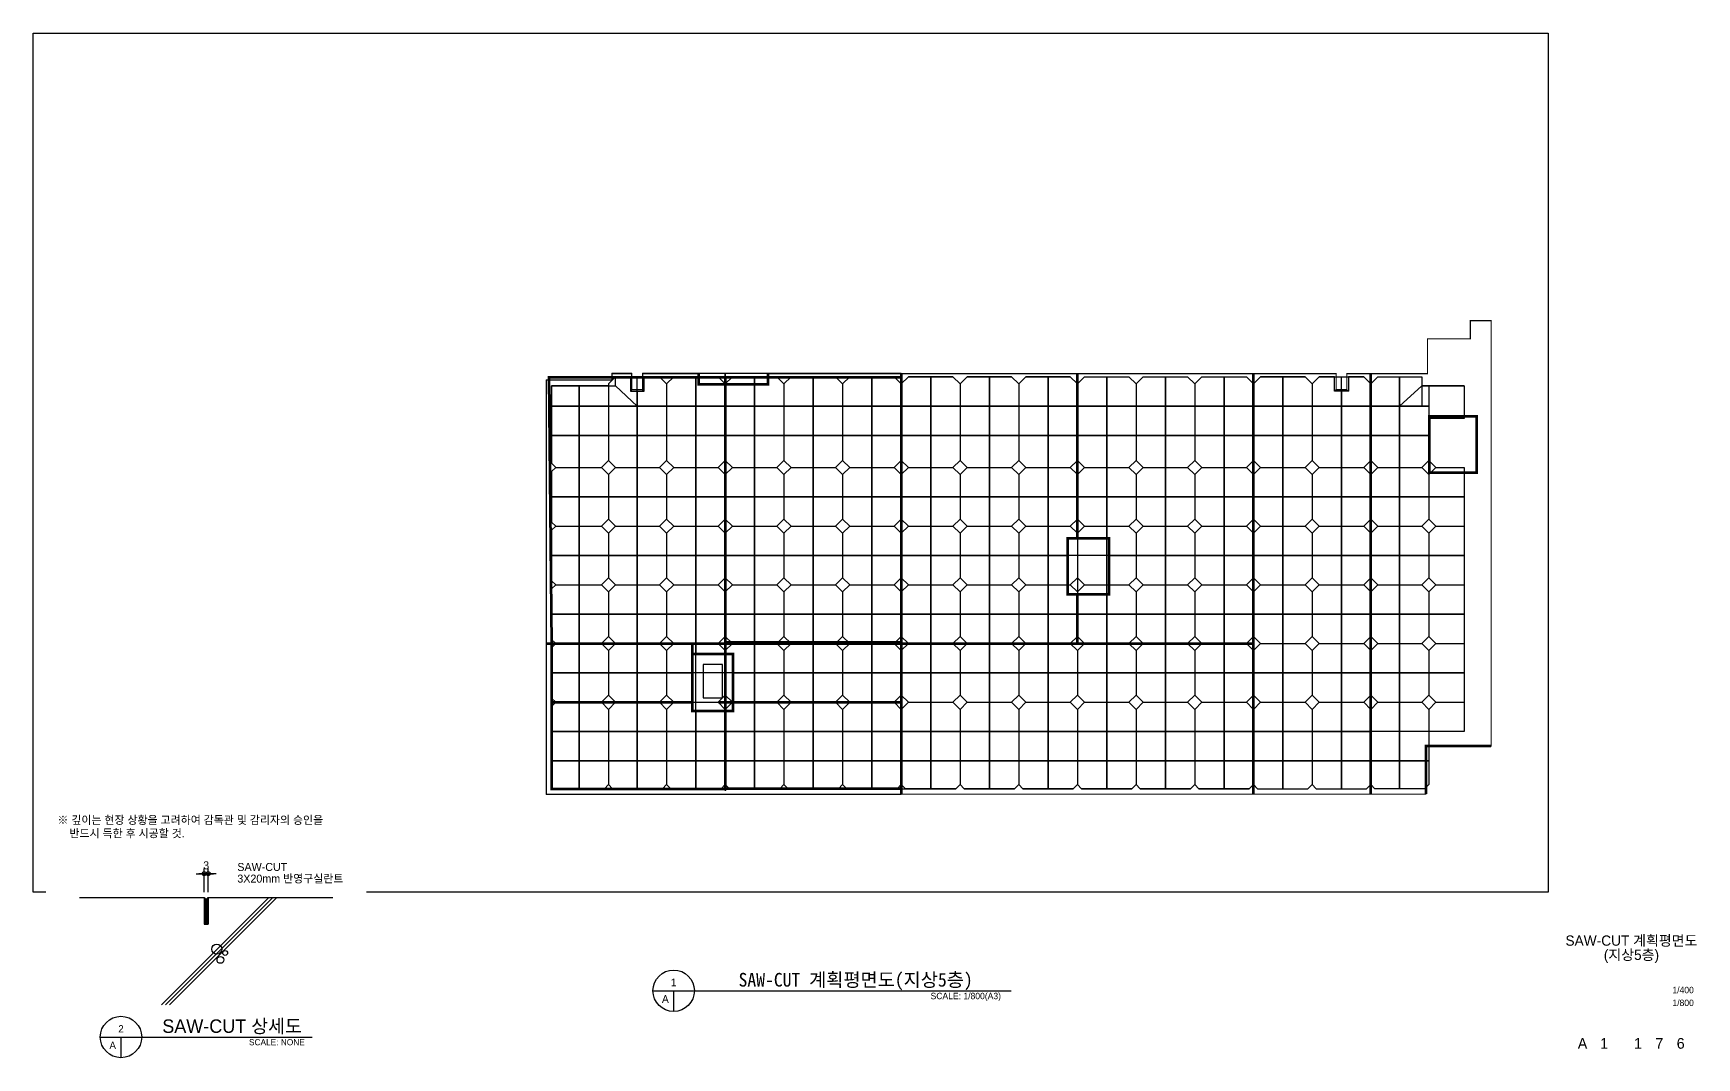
# Model space of a CAD drawing. Header units: millimetres. Extents: x -552870 to 1405794, y -1345622 to 197746.
# Drawn here: x 8000 to 319839, y -1146213 to -954254 of the extents above; entities that cross this region are included whole.
import ezdxf
from ezdxf.enums import TextEntityAlignment as Align

# ---------------------------------------------------------------- set-up
doc = ezdxf.new("R2010")
doc.units = ezdxf.units.MM
doc.header["$LTSCALE"] = 1000
doc.header["$MEASUREMENT"] = 0
doc.header["$PDSIZE"] = -10
doc.layers.get('0').update_dxf_attribs({"linetype": 'CONTINUOUS'})
doc.layers.get('Defpoints').update_dxf_attribs({"color": 171, "linetype": 'CONTINUOUS'})
for name, color, linetype in [('CON', 2, 'CONTINUOUS'), ('DIM', 7, 'CONTINUOUS'), ('E3', 8, 'CONTINUOUS'), ('FIN', 5, 'CONTINUOUS'), ('I_area', 30, 'CONTINUOUS'), ('LED', 7, 'CONTINUOUS'), ('SAW-CUT', 6, 'CONTINUOUS'), ('SYM', 7, 'CONTINUOUS'), ('TEXT', 3, 'CONTINUOUS'), ('TEXT-TITLE', 6, 'CONTINUOUS'), ('TEXT-기입', 6, 'CONTINUOUS'), ('WIPEOUT', 6, 'CONTINUOUS')]:
    doc.layers.add(name, color=color, linetype=linetype)
doc.layers.add('검수선', color=80, linetype='CONTINUOUS', lineweight=40)
doc.styles.add('CGS', font='cgse', dxfattribs={"bigfont": 'cgs'})
doc.styles.add('궁서체', font='GungsuhChe.ttf')
doc.styles.add('나눔바른고딕', font='')
doc.styles.get('나눔바른고딕').set_extended_font_data('나눔바른고딕')
doc.dimstyles.new('400 NDIM', dxfattribs={"dimscale": 400, "dimtxt": 3, "dimasz": 1, "dimexe": 2, "dimexo": 2, "dimgap": 1.5, "dimtad": 1, "dimdec": 0, "dimrnd": 0.25, "dimdsep": 46, "dimtxsty": '나눔바른고딕', "dimblk": 'DOT0', "dimcen": 1, "dimdle": 8, "dimclrd": 7, "dimclre": 7, "dimclrt": 7, "dimadec": 0, "dimazin": 0, "dimtfac": 1, "dimtdec": 0, "dimtix": 1, "dimtmove": 2, "dimatfit": 3, "dimldrblk": 'DOT0', "dimfxl": 1, "dimtolj": 1, "dimtzin": 0, "dimlwd": -1, "dimlwe": -1, "dimarcsym": 0})

# ---------------------------------------------------------------- blocks, each defined once
blk = doc.blocks.new('DOT0')
blk.add_line((-3, 0), (3, 0))
at = {"color": 6}
blk.add_circle((0, 0), 0.75, dxfattribs=at)
blk = doc.blocks.new('*D419')
at = {"layer": 'Defpoints', "color": 0, "transparency": 16777216}
for p in [(24300, -10316), (23700, -13905), (24300, -13905)]:
    blk.add_point(p, dxfattribs=at)
at = {"layer": 'DIM', "color": 7, "transparency": 16777216}
for p, q in [((23700, -13105), (23700, -9516)), ((24300, -13105), (24300, -9516)), ((23300, -10316), (22900, -10316)), ((23700, -10316), (24300, -10316)), ((24700, -10316), (25100, -10316))]:
    blk.add_line(p, q, dxfattribs=at)
at = {"layer": 'DIM', "color": 7, "transparency": 16777216, "xscale": 400, "yscale": 400, "zscale": 400}
blk.add_blockref('DOT0', (23700, -10316), dxfattribs=at)
at = {"layer": 'DIM', "color": 7, "transparency": 16777216, "xscale": 400, "yscale": 400, "zscale": 400, "rotation": 180}
blk.add_blockref('DOT0', (24300, -10316), dxfattribs=at)
at = {"layer": 'DIM', "color": 7, "transparency": 16777216, "insert": (24000, -9066), "char_height": 1200, "attachment_point": 5, "style": '나눔바른고딕'}
blk.add_mtext('\\A1;3', dxfattribs=at)
blk = doc.blocks.new('A$C4CB6089A')
at = {"layer": 'SYM'}
for p, q in [((8119.8, -34800), (39880.2, -34800)), ((11222.8, -34800), (11222.8, -37903))]:
    blk.add_line(p, q, dxfattribs=at)
blk.add_circle((11222.8, -34800), 3103, dxfattribs=at)
at = {"layer": 'TEXT', "style": '나눔바른고딕'}
blk.add_text('SAW-CUT 상세도', height=2016.97, dxfattribs=at).set_placement((17422.4, -33170.9), align=Align.MIDDLE_LEFT)
for s, p in [('2', (11222.8, -33558.8)), ('A', (9981.6, -36041.2))]:
    blk.add_text(s, height=1086.1, dxfattribs=at).set_placement(p, align=Align.MIDDLE)
blk.add_text('SCALE: NONE', height=930.909, dxfattribs=at).set_placement((38794.6, -35110.3), align=Align.TOP_RIGHT)
blk.add_wipeout([(0, 0), (0, -30000), (48000, -30000), (48000, 0)]).dxf.layer = 'WIPEOUT'
at = {"layer": 'FIN', "ltscale": 1000}
h = blk.add_hatch(dxfattribs=at)
h.set_pattern_fill('ANSI37', color=256, scale=50)
h.set_pattern_definition([(45, (-2497979.52, -916950.34), (-112.2532015, 112.2532015), []), (135, (-2497979.52, -916950.34), (-112.2532015, -112.2532015), [])])
edge = h.paths.add_edge_path()
edge.add_line((23700, -17905.3), (24300, -17905.3))
edge.add_line((24300, -17905.3), (24300, -13905.3))
edge.add_arc((24000, -13780.3), 325, 202.619865, 337.380135, ccw=False)
edge.add_line((23700, -13905.3), (23700, -17905.3))
at = {"layer": 'CON'}
for p, q in [((5000, -13905.3), (23700, -13905.3)), ((23700, -13905.3), (23700, -17905.3)), ((24300, -13905.3), (43000, -13905.3)), ((24300, -13905.3), (24300, -17905.3)), ((23700, -17905.3), (24300, -17905.3))]:
    blk.add_line(p, q, dxfattribs=at)
at = {"layer": 'E3'}
for p, q in [((33417.8, -13905.3, -605856.8), (17323.1, -30000, -605856.8)), ((34017.8, -13905.3, -605856.8), (17923.1, -30000, -605856.8)), ((34617.8, -13905.3, -605856.8), (18523.1, -30000, -605856.8))]:
    blk.add_line(p, q, dxfattribs=at)
for centre, radius in [((25594, -21625.3), 740.8), ((26850.1, -22198), 363.1), ((26127.9, -23250.3), 502.9)]:
    blk.add_circle(centre, radius, dxfattribs=at)
at = {"layer": 'FIN', "ltscale": 1000}
blk.add_arc((24000, -13780.3), 325, 202.619865, 337.380135, dxfattribs=at)
at = {"layer": 'LED', "ltscale": 0.5}
blk.add_lwpolyline([(24000, -14005.3, 0, 400, 0), (24600, -12966, 0, 0, 0), (26712.7, -9306.7, 0, 0, 0), (28468.6, -9306.7, 0, 0, 0)], format="xyseb", dxfattribs=at)
at = {"layer": 'TEXT', "style": '나눔바른고딕'}
for s, p in [('※ 깊이는 현장 상황을 고려하여 감독관 및 감리자의 승인을', (1699.5, -2270)), ('반드시 득한 후 시공할 것.', (3499.5, -4270)), ('SAW-CUT', (28673.1, -9306.7)), ('3X20mm 반영구실란트', (28673.1, -11053))]:
    blk.add_text(s, height=1200, dxfattribs=at).set_placement(p, align=Align.MIDDLE_LEFT)
at = {"layer": 'DIM'}
dim = blk.add_linear_dim(base=(24300, -10315.8), p1=(23700, -13905.3), p2=(24300, -13905.3), text='3', dimstyle='400 NDIM', dxfattribs=at)
dim.commit()
dim.dimension.update_dxf_attribs({"geometry": '*D419', "text_midpoint": (24000, -9065.8)})

msp = doc.modelspace()

# ---------------------------------------------------------------- linework, layer by layer
at = {"color": 6, "ltscale": 10000}
msp.add_line((268306, -1018609), (268306, -1024109), dxfattribs=at)
at = {"color": 2, "ltscale": 10000, "const_width": 200}
for points in [[(281280, -1087807), (281280, -1008109), (277395, -1008109), (277395, -1011524), (269355, -1011524), (269355, -1018034), (258730, -1018034), (258730, -1096809), (269080, -1096809), (269080, -1087809), (281280, -1087807)], [(132730, -1018034), (122230, -1018034), (122230, -1021034), (120230, -1021034), (120230, -1018034), (116480, -1018034), (116480, -1019259), (104180, -1019259), (104180, -1068609), (137730, -1068609), (137730, -1020034), (132730, -1020034), (132730, -1018034)], [(145730, -1018034), (145730, -1020034), (137730, -1020034), (137730, -1068609), (170730, -1068609), (170730, -1018034), (145730, -1018034)], [(203730, -1018034), (203730, -1048909), (201930, -1048909), (201930, -1059409), (203730, -1059409), (203730, -1068609), (170730, -1068609), (170730, -1018034), (203730, -1018034)], [(236730, -1057609), (236730, -1018034), (203730, -1018034), (203730, -1048909), (209680, -1048909), (209680, -1059409), (203730, -1059409), (203730, -1068609), (236730, -1068609), (236730, -1057609)], [(236730, -1018034), (252230, -1018034), (252230, -1021034), (254230, -1021034), (254230, -1018034), (258730, -1018034), (258730, -1096809), (236730, -1096809), (236730, -1018034)], [(269730, -1026009), (269730, -1036609), (278580, -1036609), (278580, -1026009), (269730, -1026009)], [(104180, -1068609), (104180, -1096809), (170730, -1096809), (170730, -1068609), (104180, -1068609)], [(170730, -1068609), (170730, -1096809), (236730, -1096809), (236730, -1068609), (170730, -1068609)], [(131580, -1070559), (139180, -1070559), (139180, -1081259), (131580, -1081259), (131580, -1070559)]]:
    msp.add_lwpolyline(points, dxfattribs=at)
at = {"color": 3, "ltscale": 10000}
for points in [[(137730, -1068609), (137730, -1057609), (137730, -1018034), (122230, -1018034), (122230, -1021034), (120230, -1021034), (120230, -1018034), (116480, -1018034), (116480, -1019259), (104180, -1019259), (104180, -1068609), (137730, -1068609)], [(137730, -1018034), (137730, -1068609), (170730, -1068609), (170730, -1018034), (137730, -1018034)], [(170730, -1018034), (203730, -1018034), (203730, -1068609), (170730, -1068609), (170730, -1018034)], [(104180, -1068609), (104180, -1096809), (170730, -1096809), (170730, -1068609), (104180, -1068609)]]:
    msp.add_lwpolyline(points, dxfattribs=at)
at = {"color": 114, "ltscale": 10000, "true_color": 0x139b48}
for points in [[(105954, -1068609), (105180, -1067835), (105180, -1058384), (105954, -1057609), (105180, -1056835), (105180, -1047384), (105954, -1046609), (105180, -1045835), (105180, -1036384), (105954, -1035609), (105180, -1034835), (105180, -1020309), (117154, -1020309), (117154, -1018609), (119929, -1018609), (119929, -1021334), (122529, -1021334), (122529, -1018609), (125406, -1018609), (126730, -1019934), (128054, -1018609), (136406, -1018609), (137730, -1019934), (137730, -1034285), (136406, -1035609), (137730, -1036934), (137730, -1045285), (136406, -1046609), (137730, -1047934), (137730, -1056285), (136406, -1057609), (137730, -1058934), (137730, -1067285), (136406, -1068609)], [(132230, -1018609), (132230, -1068609)], [(137730, -1019934), (139054, -1018609), (147406, -1018609), (148730, -1019934), (150054, -1018609), (158406, -1018609), (159730, -1019934), (161054, -1018609), (169406, -1018609), (170730, -1019934)], [(143230, -1018609), (143230, -1068609)], [(154230, -1018609), (154230, -1068609)], [(165230, -1018609), (165230, -1068609)], [(203730, -1019934), (202406, -1018609), (194054, -1018609), (192730, -1019934), (191406, -1018609), (183054, -1018609), (181730, -1019934), (180406, -1018609), (172054, -1018609), (170730, -1019934), (170730, -1034285), (172054, -1035609), (170730, -1036934), (170730, -1045285), (172054, -1046609), (170730, -1047934), (170730, -1056285), (172054, -1057609), (170730, -1058934), (170730, -1067285), (172054, -1068609)], [(176230, -1018609), (176230, -1068609)], [(187230, -1018609), (187230, -1068609)], [(198230, -1018609), (198230, -1068609)], [(203730, -1048909), (203730, -1047934), (205054, -1046609), (203730, -1045285), (203730, -1036934), (205054, -1035609), (203730, -1034285), (203730, -1019934), (205054, -1018609), (213406, -1018609), (214730, -1019934), (216054, -1018609), (224406, -1018609), (225730, -1019934), (227054, -1018609), (235406, -1018609), (236730, -1019934)], [(209230, -1018609), (209230, -1048909)], [(220230, -1018609), (220230, -1068609)], [(231230, -1018609), (231230, -1068609)], [(258730, -1019934), (257406, -1018609), (254530, -1018609), (254530, -1021334), (251930, -1021334), (251930, -1018609), (249054, -1018609), (247730, -1019934), (246406, -1018609), (238054, -1018609), (236730, -1019934), (236730, -1034285), (238054, -1035609), (236730, -1036934), (236730, -1045285), (238054, -1046609), (236730, -1047934), (236730, -1056285), (238054, -1057609), (236730, -1058934), (236730, -1067285), (238054, -1068609), (236730, -1069934), (236730, -1078285), (238054, -1079609), (236730, -1080934), (236730, -1095035), (237504, -1095809), (246956, -1095809), (247730, -1095035), (248504, -1095809), (257956, -1095809), (258730, -1095035)], [(242230, -1018609), (242230, -1095809)], [(264130, -1018609), (264130, -1057609), (264130, -1095809)], [(110330, -1020309), (110330, -1068609)], [(115830, -1020309), (115830, -1034285)], [(117154, -1020309), (121230, -1024109)], [(120230, -1021034), (119929, -1021334)], [(121230, -1021334), (121230, -1068609)], [(122230, -1021034), (122529, -1021334)], [(126730, -1019934), (126730, -1034285)], [(148730, -1019934), (148730, -1034285)], [(159730, -1019934), (159730, -1034285)], [(181730, -1019934), (181730, -1034285)], [(192730, -1019934), (192730, -1034285)], [(214730, -1019934), (214730, -1034285)], [(225730, -1019934), (225730, -1034285)], [(247730, -1019934), (247730, -1034285)], [(252230, -1021034), (251930, -1021334)], [(253230, -1021334), (253230, -1095809)], [(254230, -1021034), (254530, -1021334)], [(268306, -1020309), (264130, -1024109)], [(269630, -1020309), (269630, -1026459)], [(105180, -1024109), (137730, -1024109)], [(137730, -1024109), (170730, -1024109)], [(170730, -1024109), (203730, -1024109)], [(203730, -1024109), (236730, -1024109)], [(236730, -1024109), (258730, -1024109)], [(258730, -1024109), (269630, -1024109)], [(105180, -1029609), (137730, -1029609)], [(137730, -1029609), (170730, -1029609)], [(170730, -1029609), (203730, -1029609)], [(203730, -1029609), (236730, -1029609)], [(236730, -1029609), (258730, -1029609)], [(258730, -1029609), (269630, -1029609)], [(115830, -1034285), (114506, -1035609), (115830, -1036934), (117154, -1035609), (115830, -1034285)], [(126730, -1034285), (125406, -1035609), (126730, -1036934), (128054, -1035609), (126730, -1034285)], [(137730, -1034285), (139054, -1035609), (137730, -1036934)], [(148730, -1034285), (147406, -1035609), (148730, -1036934), (150054, -1035609), (148730, -1034285)], [(159730, -1034285), (158406, -1035609), (159730, -1036934), (161054, -1035609), (159730, -1034285)], [(170730, -1034285), (169406, -1035609), (170730, -1036934)], [(181730, -1034285), (180406, -1035609), (181730, -1036934), (183054, -1035609), (181730, -1034285)], [(192730, -1034285), (191406, -1035609), (192730, -1036934), (194054, -1035609), (192730, -1034285)], [(203730, -1034285), (202406, -1035609), (203730, -1036934)], [(214730, -1034285), (213406, -1035609), (214730, -1036934), (216054, -1035609), (214730, -1034285)], [(225730, -1034285), (224406, -1035609), (225730, -1036934), (227054, -1035609), (225730, -1034285)], [(236730, -1034285), (235406, -1035609), (236730, -1036934)], [(247730, -1034285), (246406, -1035609), (247730, -1036934), (249054, -1035609), (247730, -1034285)], [(258730, -1034285), (257406, -1035609), (258730, -1036934)], [(269630, -1034285), (268306, -1035609), (269630, -1036934), (270954, -1035609)], [(105954, -1035609), (114506, -1035609)], [(115830, -1036934), (115830, -1045285)], [(117154, -1035609), (125406, -1035609)], [(126730, -1036934), (126730, -1045285)], [(128054, -1035609), (136406, -1035609)], [(139054, -1035609), (147406, -1035609)], [(148730, -1036934), (148730, -1045285)], [(150054, -1035609), (158406, -1035609)], [(159730, -1036934), (159730, -1045285)], [(161054, -1035609), (169406, -1035609)], [(172054, -1035609), (180406, -1035609)], [(181730, -1036934), (181730, -1045285)], [(183054, -1035609), (191406, -1035609)], [(192730, -1036934), (192730, -1045285)], [(194054, -1035609), (202406, -1035609)], [(205054, -1035609), (213406, -1035609)], [(214730, -1036934), (214730, -1045285)], [(216054, -1035609), (224406, -1035609)], [(225730, -1036934), (225730, -1045285)], [(227054, -1035609), (235406, -1035609)], [(238054, -1035609), (246406, -1035609)], [(247730, -1036934), (247730, -1045285)], [(249054, -1035609), (257406, -1035609)], [(260054, -1035609), (268306, -1035609)], [(269630, -1036934), (269630, -1045285)], [(105180, -1041109), (137730, -1041109)], [(137730, -1041109), (170730, -1041109)], [(170730, -1041109), (203730, -1041109)], [(203730, -1041109), (236730, -1041109)], [(236730, -1041109), (258730, -1041109)], [(258730, -1041109), (276255, -1041109)], [(105954, -1046609), (114506, -1046609)], [(115830, -1045285), (114506, -1046609), (115830, -1047934), (117154, -1046609), (115830, -1045285)], [(117154, -1046609), (125406, -1046609)], [(126730, -1045285), (125406, -1046609), (126730, -1047934), (128054, -1046609), (126730, -1045285)], [(128054, -1046609), (136406, -1046609)], [(137730, -1045285), (139054, -1046609), (137730, -1047934)], [(139054, -1046609), (147406, -1046609)], [(148730, -1045285), (147406, -1046609), (148730, -1047934), (150054, -1046609), (148730, -1045285)], [(150054, -1046609), (158406, -1046609)], [(159730, -1045285), (158406, -1046609), (159730, -1047934), (161054, -1046609), (159730, -1045285)], [(161054, -1046609), (169406, -1046609)], [(170730, -1045285), (169406, -1046609), (170730, -1047934)], [(172054, -1046609), (180406, -1046609)], [(181730, -1045285), (180406, -1046609), (181730, -1047934), (183054, -1046609), (181730, -1045285)], [(183054, -1046609), (191406, -1046609)], [(192730, -1045285), (191406, -1046609), (192730, -1047934), (194054, -1046609), (192730, -1045285)], [(194054, -1046609), (202406, -1046609)], [(203730, -1045285), (202406, -1046609), (203730, -1047934)], [(205054, -1046609), (213406, -1046609)], [(214730, -1045285), (213406, -1046609), (214730, -1047934), (216054, -1046609), (214730, -1045285)], [(216054, -1046609), (224406, -1046609)], [(225730, -1045285), (224406, -1046609), (225730, -1047934), (227054, -1046609), (225730, -1045285)], [(227054, -1046609), (235406, -1046609)], [(236730, -1045285), (235406, -1046609), (236730, -1047934)], [(238054, -1046609), (246406, -1046609)], [(247730, -1045285), (246406, -1046609), (247730, -1047934), (249054, -1046609), (247730, -1045285)], [(249054, -1046609), (257406, -1046609)], [(258730, -1045285), (257406, -1046609), (258730, -1047934)], [(260054, -1046609), (268306, -1046609)], [(269630, -1045285), (268306, -1046609), (269630, -1047934), (270954, -1046609), (269630, -1045285)], [(270954, -1046609), (276255, -1046609)], [(115830, -1047934), (115830, -1056285)], [(126730, -1047934), (126730, -1056285)], [(148730, -1047934), (148730, -1056285)], [(159730, -1047934), (159730, -1056285)], [(181730, -1047934), (181730, -1056285)], [(192730, -1047934), (192730, -1056285)], [(214730, -1047934), (214730, -1056285)], [(225730, -1047934), (225730, -1056285)], [(247730, -1047934), (247730, -1056285)], [(269630, -1047934), (269630, -1056285)], [(105180, -1052109), (137730, -1052109)], [(137730, -1052109), (170730, -1052109)], [(170730, -1052109), (201930, -1052109)], [(209680, -1052109), (236730, -1052109)], [(236730, -1052109), (258730, -1052109)], [(258730, -1052109), (276255, -1052109)], [(115830, -1056285), (114506, -1057609), (115830, -1058934), (117154, -1057609), (115830, -1056285)], [(126730, -1056285), (125406, -1057609), (126730, -1058934), (128054, -1057609), (126730, -1056285)], [(137730, -1056285), (139054, -1057609), (137730, -1058934)], [(148730, -1056285), (147406, -1057609), (148730, -1058934), (150054, -1057609), (148730, -1056285)], [(159730, -1056285), (158406, -1057609), (159730, -1058934), (161054, -1057609), (159730, -1056285)], [(170730, -1056285), (169406, -1057609), (170730, -1058934)], [(181730, -1056285), (180406, -1057609), (181730, -1058934), (183054, -1057609), (181730, -1056285)], [(192730, -1056285), (191406, -1057609), (192730, -1058934), (194054, -1057609), (192730, -1056285)], [(214730, -1056285), (213406, -1057609), (214730, -1058934), (216054, -1057609), (214730, -1056285)], [(225730, -1056285), (224406, -1057609), (225730, -1058934), (227054, -1057609), (225730, -1056285)], [(236730, -1056285), (235406, -1057609), (236730, -1058934)], [(247730, -1056285), (246406, -1057609), (247730, -1058934), (249054, -1057609), (247730, -1056285)], [(258730, -1056285), (257406, -1057609), (258730, -1058934)], [(269630, -1056285), (268306, -1057609), (269630, -1058934), (270954, -1057609), (269630, -1056285)], [(105954, -1057609), (114506, -1057609)], [(115830, -1058934), (115830, -1067285)], [(117154, -1057609), (125406, -1057609)], [(126730, -1058934), (126730, -1067285)], [(128054, -1057609), (136406, -1057609)], [(139054, -1057609), (147406, -1057609)], [(148730, -1058934), (148730, -1067285)], [(150054, -1057609), (158406, -1057609)], [(159730, -1058934), (159730, -1067285)], [(161054, -1057609), (169406, -1057609)], [(172054, -1057609), (180406, -1057609)], [(181730, -1058934), (181730, -1067285)], [(183054, -1057609), (191406, -1057609)], [(192730, -1058934), (192730, -1067285)], [(194054, -1057609), (201930, -1057609)], [(236730, -1067285), (235406, -1068609), (227054, -1068609), (225730, -1067285), (224406, -1068609), (216054, -1068609), (214730, -1067285), (213406, -1068609), (205054, -1068609), (203730, -1067285), (203730, -1059409)], [(209230, -1059409), (209230, -1068609)], [(209680, -1057609), (213406, -1057609)], [(214730, -1058934), (214730, -1067285)], [(216054, -1057609), (224406, -1057609)], [(225730, -1058934), (225730, -1067285)], [(227054, -1057609), (235406, -1057609)], [(238054, -1057609), (246406, -1057609)], [(247730, -1058934), (247730, -1067285)], [(249054, -1057609), (257406, -1057609)], [(260054, -1057609), (268206, -1057609)], [(269630, -1058934), (269630, -1067285)], [(270954, -1057609), (276255, -1057609)], [(105180, -1063109), (137730, -1063109)], [(137730, -1063109), (170730, -1063109)], [(170730, -1063109), (203730, -1063109)], [(203730, -1063109), (236730, -1063109)], [(236730, -1063109), (258730, -1063109)], [(258730, -1063109), (276255, -1063109)], [(170730, -1095035), (169956, -1095809), (160504, -1095809), (159730, -1095035), (158956, -1095809), (149504, -1095809), (148730, -1095035), (147956, -1095809), (138504, -1095809), (137730, -1095035), (136956, -1095809), (127504, -1095809), (126730, -1095035), (125956, -1095809), (116604, -1095809), (115830, -1095035), (115056, -1095809), (105180, -1095809), (105180, -1080384), (105954, -1079609), (105180, -1078835), (105180, -1069384), (105954, -1068609), (114506, -1068609), (115830, -1069934)], [(110330, -1068609), (110330, -1095809)], [(114506, -1068609), (115830, -1067285), (117154, -1068609)], [(115830, -1069934), (117153, -1068611), (125406, -1068609), (126730, -1069934), (128054, -1068609), (136406, -1068609), (137730, -1069934), (139054, -1068609), (147406, -1068609), (148730, -1069934), (150054, -1068609), (158406, -1068609), (159730, -1069934), (161054, -1068609), (169406, -1068609), (170730, -1069934)], [(121230, -1068609), (121230, -1095809)], [(125406, -1068609), (126730, -1067285), (128054, -1068609)], [(132230, -1068609), (132230, -1070559)], [(137730, -1067285), (139054, -1068609)], [(143230, -1068609), (143230, -1095809)], [(147406, -1068609), (148730, -1067285), (150054, -1068609)], [(154230, -1068609), (154230, -1095809)], [(158406, -1068609), (159730, -1067285), (161054, -1068609)], [(165230, -1068609), (165230, -1095809)], [(170730, -1067285), (169406, -1068609)], [(236730, -1095035), (235956, -1095809), (226504, -1095809), (225730, -1095035), (224956, -1095809), (215504, -1095809), (214730, -1095035), (213956, -1095809), (204504, -1095809), (203730, -1095035), (202956, -1095809), (193504, -1095809), (192730, -1095035), (191956, -1095809), (182504, -1095809), (181730, -1095035), (180956, -1095809), (171504, -1095809), (170730, -1095035), (170730, -1080934), (172054, -1079609), (170730, -1078285), (170730, -1069934), (172054, -1068609), (180406, -1068609), (181730, -1069934), (183054, -1068609), (191406, -1068609), (192730, -1069934), (194054, -1068609), (202406, -1068609), (203730, -1069934), (205054, -1068609)], [(176230, -1068609), (176230, -1095809)], [(180406, -1068609), (181730, -1067285), (183054, -1068609)], [(187230, -1068609), (187230, -1095809)], [(191406, -1068609), (192730, -1067285), (194054, -1068609)], [(198230, -1068609), (198230, -1095809)], [(203730, -1067285), (202406, -1068609)], [(209230, -1068609), (209230, -1095809)], [(216054, -1068609), (214730, -1069934), (213406, -1068609)], [(220230, -1068609), (220230, -1095809)], [(227054, -1068609), (225730, -1069934), (224406, -1068609)], [(231230, -1068609), (231230, -1095809)], [(236730, -1069934), (235406, -1068609)], [(238054, -1068609), (246406, -1068609)], [(247730, -1067285), (246406, -1068609), (247730, -1069934), (249054, -1068609), (247730, -1067285)], [(249054, -1068609), (257406, -1068609)], [(258730, -1067285), (257406, -1068609), (258730, -1069934)], [(260054, -1068609), (268306, -1068609)], [(269630, -1067285), (268306, -1068609), (269630, -1069934), (270954, -1068609), (269630, -1067285)], [(270954, -1068609), (276255, -1068609)], [(115830, -1069934), (115830, -1078285)], [(126730, -1069934), (126730, -1078285)], [(137730, -1069939), (137730, -1070559)], [(148730, -1069934), (148730, -1078285)], [(159730, -1069934), (159730, -1078285)], [(181730, -1069934), (181730, -1078285)], [(192730, -1069934), (192730, -1078285)], [(203730, -1069934), (203730, -1078285)], [(214730, -1069934), (214730, -1078285)], [(225730, -1069934), (225730, -1078285)], [(247730, -1069934), (247730, -1078285)], [(269630, -1069934), (269630, -1078285)], [(105180, -1074109), (131580, -1074109)], [(139180, -1074109), (170730, -1074109)], [(170730, -1074109), (236730, -1074109)], [(236730, -1074109), (258730, -1074109)], [(258730, -1074109), (276255, -1074109)], [(115830, -1078285), (114506, -1079609), (115830, -1080934), (117154, -1079609), (115830, -1078285)], [(126730, -1078285), (125406, -1079609), (126730, -1080934), (128054, -1079609), (126730, -1078285)], [(148730, -1078285), (147406, -1079609), (148730, -1080934), (150054, -1079609), (148730, -1078285)], [(159730, -1078285), (158406, -1079609), (159730, -1080934), (161054, -1079609), (159730, -1078285)], [(170730, -1078285), (169406, -1079609), (170730, -1080934)], [(181730, -1078285), (180406, -1079609), (181730, -1080934), (183054, -1079609), (181730, -1078285)], [(192730, -1078285), (191406, -1079609), (192730, -1080934), (194054, -1079609), (192730, -1078285)], [(203730, -1078285), (202406, -1079609), (203730, -1080934), (205054, -1079609), (203730, -1078285)], [(214730, -1078285), (213406, -1079609), (214730, -1080934), (216054, -1079609), (214730, -1078285)], [(225730, -1078285), (224406, -1079609), (225730, -1080934), (227054, -1079609), (225730, -1078285)], [(236730, -1078285), (235406, -1079609), (236730, -1080934)], [(247730, -1078285), (246406, -1079609), (247730, -1080934), (249054, -1079609), (247730, -1078285)], [(258730, -1078285), (257406, -1079609), (258730, -1080934)], [(269630, -1078285), (268306, -1079609), (269630, -1080934), (270954, -1079609), (269630, -1078285)], [(105954, -1079609), (114506, -1079609)], [(115830, -1080934), (115830, -1095035)], [(117154, -1079609), (125406, -1079609)], [(126730, -1080934), (126730, -1095035)], [(128054, -1079609), (131580, -1079609)], [(132230, -1081259), (132230, -1095809)], [(137730, -1081259), (137730, -1095035)], [(139180, -1079609), (147406, -1079609)], [(148730, -1080934), (148730, -1095035)], [(150054, -1079609), (158406, -1079609)], [(159730, -1080934), (159730, -1095035)], [(161053, -1079609), (169406, -1079609)], [(172054, -1079609), (180406, -1079609)], [(181730, -1080934), (181730, -1095035)], [(183054, -1079609), (191406, -1079609)], [(192730, -1080934), (192730, -1095035)], [(194054, -1079609), (202406, -1079609)], [(203730, -1080934), (203730, -1095035)], [(205054, -1079609), (213406, -1079609)], [(214730, -1080934), (214730, -1095035)], [(216054, -1079609), (224406, -1079609)], [(225730, -1080934), (225730, -1095035)], [(227054, -1079609), (235406, -1079609)], [(238054, -1079609), (246406, -1079609)], [(247730, -1080934), (247730, -1095035)], [(249054, -1079609), (257406, -1079609)], [(260054, -1079609), (268306, -1079609)], [(269630, -1080934), (269630, -1085109)], [(270954, -1079609), (276255, -1079609)], [(105180, -1085109), (170730, -1085109)], [(170730, -1085109), (236730, -1085109)], [(236730, -1085109), (258730, -1085109)], [(269630, -1085109), (258730, -1085109)], [(105180, -1090609), (170730, -1090609)], [(170730, -1090609), (236730, -1090609)], [(236730, -1090609), (258730, -1090609)], [(258730, -1090609), (269630, -1090609)]]:
    msp.add_lwpolyline(points, dxfattribs=at)
at = {"color": 1, "ltscale": 10000, "const_width": 500}
for points in [[(137730, -1020034), (132730, -1020034), (132730, -1018034)], [(145730, -1018034), (145730, -1020034), (137730, -1020034), (137730, -1068609), (170730, -1068609), (170730, -1018034)], [(203730, -1018034), (203730, -1048909), (201930, -1048909), (201930, -1059409), (203730, -1059409), (203730, -1068609), (170730, -1068609)], [(203730, -1068609), (236730, -1068609), (236730, -1018034)], [(258730, -1018109), (258730, -1096809)], [(203730, -1048909), (209680, -1048909), (209680, -1059409), (203730, -1059409)], [(137730, -1068609), (104180, -1068609)], [(170730, -1068609), (170730, -1096809)], [(236730, -1068609), (236730, -1096759), (236730, -1096809)], [(281280, -1087807), (269080, -1087809), (269080, -1096809)]]:
    msp.add_lwpolyline(points, dxfattribs=at)
at = {"color": 114, "ltscale": 10000, "true_color": 0x139b48}
msp.add_lwpolyline([(270954, -1035609), (276255, -1035609), (276255, -1085109), (269630, -1085109), (269630, -1095035), (268856, -1095809), (259504, -1095809), (258730, -1095035), (258730, -1080934), (260054, -1079609), (258730, -1078285), (258730, -1069934), (260054, -1068609), (258730, -1067285), (258730, -1058934), (260054, -1057609), (258730, -1056285), (258730, -1047934), (260054, -1046609), (258730, -1045285), (258730, -1036934), (260054, -1035609), (258730, -1034285), (258730, -1019934), (260054, -1018609), (268306, -1018609), (268306, -1020309), (276255, -1020309), (276255, -1026459), (269630, -1026459), (269630, -1034285)], close=True, dxfattribs=at)
at = {"color": 1, "ltscale": 10000, "const_width": 500}
for points in [[(269730, -1026009), (269730, -1026459), (269730, -1036609), (278580, -1036609), (278580, -1035609), (278580, -1026009)], [(131580, -1070559), (131580, -1081259), (133580, -1081259), (139180, -1081259), (139180, -1070559)]]:
    msp.add_lwpolyline(points, close=True, dxfattribs=at)
at = {"color": 5, "ltscale": 10000}
msp.add_lwpolyline([(133580, -1072559), (133580, -1078759), (137180, -1078759), (137180, -1072559), (133580, -1072559)], dxfattribs=at)
at = {"layer": 'Defpoints', "ltscale": 10000}
msp.add_lwpolyline([(292000, -1115222), (8000, -1115222), (8000, -954254), (292000, -954254)], close=True, dxfattribs=at)
at = {"layer": 'I_area', "ltscale": 10000}
for p, q in [((139054, -1018609), (136406, -1018609)), ((137730, -1018734), (137730, -1018609)), ((137730, -1019934), (137730, -1018734)), ((137730, -1018734), (137730, -1018734)), ((105180, -1067835), (105180, -1069384)), ((105180, -1079609), (105180, -1080384)), ((136956, -1095809), (138504, -1095809)), ((137730, -1095035), (137730, -1096234)), ((169956, -1095809), (171504, -1095809)), ((170730, -1095035), (170730, -1095874))]:
    msp.add_line(p, q, dxfattribs=at)
at = {"layer": 'SAW-CUT', "ltscale": 10000}
for p, q in [((117154, -1018609), (125406, -1018609)), ((121230, -1095809), (121230, -1018609)), ((128054, -1018609), (136406, -1018609)), ((132230, -1095809), (132230, -1018609)), ((139054, -1018609), (147406, -1018609)), ((143230, -1095809), (143230, -1018609)), ((150054, -1018609), (158406, -1018609)), ((154230, -1095809), (154230, -1018609)), ((161054, -1018609), (169406, -1018609)), ((165230, -1095809), (165230, -1018609)), ((172054, -1018609), (180406, -1018609)), ((176230, -1095809), (176230, -1018609)), ((183054, -1018609), (191406, -1018609)), ((187230, -1095809), (187230, -1018609)), ((194054, -1018609), (202406, -1018609)), ((198230, -1095809), (198230, -1018609)), ((205054, -1018609), (213406, -1018609)), ((209230, -1095809), (209230, -1018609)), ((216054, -1018609), (224406, -1018609)), ((220230, -1095809), (220230, -1018609)), ((227054, -1018609), (235406, -1018609)), ((231230, -1095809), (231230, -1018609)), ((238054, -1018609), (246406, -1018609)), ((242230, -1095809), (242230, -1018609)), ((249054, -1018609), (257406, -1018609)), ((253230, -1095809), (253230, -1018609)), ((260054, -1018609), (268306, -1018609)), ((264130, -1095809), (264130, -1018609)), ((115830, -1020309), (105180, -1020309)), ((105180, -1020309), (105180, -1034835)), ((110330, -1095809), (110330, -1020309)), ((115830, -1019934), (115830, -1034285)), ((126730, -1019934), (126730, -1034285)), ((137730, -1019934), (137730, -1034285)), ((148730, -1019934), (148730, -1034285)), ((159730, -1019934), (159730, -1034285)), ((170730, -1019934), (170730, -1034285)), ((181730, -1019934), (181730, -1034285)), ((192730, -1019934), (192730, -1034285)), ((203730, -1019934), (203730, -1034285)), ((214730, -1019934), (214730, -1034285)), ((225730, -1019934), (225730, -1034285)), ((236730, -1019934), (236730, -1034285)), ((247730, -1019934), (247730, -1034285)), ((258730, -1019934), (258730, -1034285)), ((276255, -1020309), (268306, -1020309)), ((269630, -1020309), (269630, -1034285)), ((269630, -1024109), (105180, -1024109)), ((269630, -1029609), (105180, -1029609)), ((105180, -1036384), (105180, -1045835)), ((105954, -1035609), (114506, -1035609)), ((115830, -1036934), (115830, -1045285)), ((117154, -1035609), (125406, -1035609)), ((126730, -1036934), (126730, -1045285)), ((128054, -1035609), (136406, -1035609)), ((137730, -1036934), (137730, -1045285)), ((139054, -1035609), (147406, -1035609)), ((148730, -1036934), (148730, -1045285)), ((150054, -1035609), (158406, -1035609)), ((159730, -1036934), (159730, -1045285)), ((161054, -1035609), (169406, -1035609)), ((170730, -1036934), (170730, -1045285)), ((172054, -1035609), (180406, -1035609)), ((181730, -1036934), (181730, -1045285)), ((183054, -1035609), (191406, -1035609)), ((192730, -1036934), (192730, -1045285)), ((194054, -1035609), (202406, -1035609)), ((203730, -1036934), (203730, -1045285)), ((205054, -1035609), (213406, -1035609)), ((214730, -1036934), (214730, -1045285)), ((216054, -1035609), (224406, -1035609)), ((225730, -1036934), (225730, -1045285)), ((227054, -1035609), (235406, -1035609)), ((236730, -1036934), (236730, -1045285)), ((238054, -1035609), (246406, -1035609)), ((247730, -1036934), (247730, -1045285)), ((249054, -1035609), (257406, -1035609)), ((258730, -1036934), (258730, -1045285)), ((260054, -1035609), (268306, -1035609)), ((269630, -1036934), (269630, -1045285)), ((276255, -1041109), (105180, -1041109)), ((105180, -1047384), (105180, -1056835)), ((105954, -1046609), (114506, -1046609)), ((117154, -1046609), (125406, -1046609)), ((128054, -1046609), (136406, -1046609)), ((139054, -1046609), (147406, -1046609)), ((150054, -1046609), (158406, -1046609)), ((161054, -1046609), (169406, -1046609)), ((172054, -1046609), (180406, -1046609)), ((183054, -1046609), (191406, -1046609)), ((194054, -1046609), (202406, -1046609)), ((205054, -1046609), (213406, -1046609)), ((216054, -1046609), (224406, -1046609)), ((227054, -1046609), (235406, -1046609)), ((238054, -1046609), (246406, -1046609)), ((249054, -1046609), (257406, -1046609)), ((260054, -1046609), (268306, -1046609)), ((270954, -1046609), (276255, -1046609)), ((115830, -1047934), (115830, -1056285)), ((126730, -1047934), (126730, -1056285)), ((137730, -1047934), (137730, -1056285)), ((148730, -1047934), (148730, -1056285)), ((159730, -1047934), (159730, -1056285)), ((170730, -1047934), (170730, -1056285)), ((181730, -1047934), (181730, -1056285)), ((192730, -1047934), (192730, -1056285)), ((203730, -1047934), (203730, -1056285)), ((214730, -1047934), (214730, -1056285)), ((225730, -1047934), (225730, -1056285)), ((236730, -1047934), (236730, -1056285)), ((247730, -1047934), (247730, -1056285)), ((258730, -1047934), (258730, -1056285)), ((269630, -1047934), (269630, -1056285)), ((276255, -1052109), (105180, -1052109)), ((105180, -1058384), (105180, -1067835)), ((105954, -1057609), (114506, -1057609)), ((115830, -1058934), (115830, -1067285)), ((117154, -1057609), (125406, -1057609)), ((126730, -1058934), (126730, -1067285)), ((128054, -1057609), (136406, -1057609)), ((137730, -1058934), (137730, -1067285)), ((139054, -1057609), (147406, -1057609)), ((148730, -1058934), (148730, -1067285)), ((150054, -1057609), (158406, -1057609)), ((159730, -1058934), (159730, -1067285)), ((161054, -1057609), (169406, -1057609)), ((170730, -1058934), (170730, -1067285)), ((172054, -1057609), (180406, -1057609)), ((181730, -1058934), (181730, -1067285)), ((183054, -1057609), (191406, -1057609)), ((192730, -1058934), (192730, -1067285)), ((194054, -1057609), (202406, -1057609)), ((203730, -1058934), (203730, -1067285)), ((205054, -1057609), (213406, -1057609)), ((214730, -1058934), (214730, -1067285)), ((216054, -1057609), (224406, -1057609)), ((225730, -1058934), (225730, -1067285)), ((227054, -1057609), (235406, -1057609)), ((236730, -1058934), (236730, -1067285)), ((238054, -1057609), (246406, -1057609)), ((247730, -1058934), (247730, -1067285)), ((249054, -1057609), (257406, -1057609)), ((258730, -1058934), (258730, -1067285)), ((260054, -1057609), (268306, -1057609)), ((269630, -1058934), (269630, -1067285)), ((270954, -1057609), (276255, -1057609)), ((276255, -1063109), (105180, -1063109)), ((105180, -1069384), (105180, -1078835)), ((105954, -1068609), (114506, -1068609)), ((117154, -1068609), (125406, -1068609)), ((128054, -1068609), (136406, -1068609)), ((139054, -1068609), (147406, -1068609)), ((150054, -1068609), (158406, -1068609)), ((161054, -1068609), (169406, -1068609)), ((172054, -1068609), (180406, -1068609)), ((183054, -1068609), (191406, -1068609)), ((194054, -1068609), (202406, -1068609)), ((205054, -1068609), (213406, -1068609)), ((216054, -1068609), (224406, -1068609)), ((227054, -1068609), (235406, -1068609)), ((238054, -1068609), (246406, -1068609)), ((249054, -1068609), (257406, -1068609)), ((260054, -1068609), (268306, -1068609)), ((270954, -1068609), (276255, -1068609)), ((115830, -1069934), (115830, -1078285)), ((126730, -1069934), (126730, -1078285)), ((137730, -1069934), (137730, -1078285)), ((148730, -1069934), (148730, -1078285)), ((159730, -1069934), (159730, -1078285)), ((170730, -1069934), (170730, -1078285)), ((181730, -1069934), (181730, -1078285)), ((192730, -1069934), (192730, -1078285)), ((203730, -1069934), (203730, -1078285)), ((214730, -1069934), (214730, -1078285)), ((225730, -1069934), (225730, -1078285)), ((236730, -1069934), (236730, -1078285)), ((247730, -1069934), (247730, -1078285)), ((258730, -1069934), (258730, -1078285)), ((269630, -1069934), (269630, -1078285)), ((276255, -1074109), (105180, -1074109)), ((105180, -1080384), (105180, -1095809)), ((105954, -1079609), (114506, -1079609)), ((115830, -1080934), (115830, -1095035)), ((117154, -1079609), (125406, -1079609)), ((126730, -1080934), (126730, -1095035)), ((128054, -1079609), (136406, -1079609)), ((137730, -1080934), (137730, -1095035)), ((139054, -1079609), (147406, -1079609)), ((148730, -1080934), (148730, -1095035)), ((150054, -1079609), (158406, -1079609)), ((159730, -1080934), (159730, -1095035)), ((161054, -1079609), (169406, -1079609)), ((170730, -1080934), (170730, -1095035)), ((172054, -1079609), (180406, -1079609)), ((181730, -1080934), (181730, -1095035)), ((183054, -1079609), (191406, -1079609)), ((192730, -1080934), (192730, -1095035)), ((194054, -1079609), (202406, -1079609)), ((203730, -1080934), (203730, -1095035)), ((205054, -1079609), (213406, -1079609)), ((214730, -1080934), (214730, -1095035)), ((216054, -1079609), (224406, -1079609)), ((225730, -1080934), (225730, -1095035)), ((227054, -1079609), (235406, -1079609)), ((236730, -1080934), (236730, -1095035)), ((238054, -1079609), (246406, -1079609)), ((247730, -1080934), (247730, -1095035)), ((249054, -1079609), (257406, -1079609)), ((258730, -1080934), (258730, -1095035)), ((260054, -1079609), (268306, -1079609)), ((269630, -1080934), (269630, -1085109)), ((270954, -1079609), (276255, -1079609)), ((269630, -1090609), (105180, -1090609)), ((105180, -1095809), (115056, -1095809)), ((116604, -1095809), (125956, -1095809)), ((127504, -1095809), (136956, -1095809)), ((138504, -1095809), (147956, -1095809)), ((149504, -1095809), (158956, -1095809)), ((160504, -1095809), (169956, -1095809)), ((171504, -1095809), (180956, -1095809)), ((182504, -1095809), (191956, -1095809)), ((193504, -1095809), (202956, -1095809)), ((204504, -1095809), (213956, -1095809)), ((215504, -1095809), (224956, -1095809)), ((226504, -1095809), (235956, -1095809)), ((237504, -1095809), (246956, -1095809)), ((248504, -1095809), (257956, -1095809))]:
    msp.add_line(p, q, dxfattribs=at)
for points in [[(115830, -1019934), (117154, -1018609)], [(125406, -1018609), (126730, -1019934), (128054, -1018609)], [(136406, -1018609), (137730, -1019934), (139054, -1018609)], [(147406, -1018609), (148730, -1019934), (150054, -1018609)], [(158406, -1018609), (159730, -1019934), (161054, -1018609)], [(169406, -1018609), (170730, -1019934), (172054, -1018609)], [(180406, -1018609), (181730, -1019934), (183054, -1018609)], [(191406, -1018609), (192730, -1019934), (194054, -1018609)], [(202406, -1018609), (203730, -1019934), (205054, -1018609)], [(213406, -1018609), (214730, -1019934), (216054, -1018609)], [(224406, -1018609), (225730, -1019934), (227054, -1018609)], [(235406, -1018609), (236730, -1019934), (238054, -1018609)], [(246406, -1018609), (247730, -1019934), (249054, -1018609)], [(257406, -1018609), (258730, -1019934), (260054, -1018609)], [(276255, -1020309), (276255, -1026459), (269630, -1026459), (269630, -1034285)], [(105180, -1036384), (105954, -1035609), (105180, -1034835)], [(269630, -1034285), (268306, -1035609), (269630, -1036934), (270954, -1035609)], [(270954, -1035609), (276255, -1035609), (276255, -1085109), (105180, -1085109)], [(105180, -1047384), (105954, -1046609), (105180, -1045835)], [(105180, -1058384), (105954, -1057609), (105180, -1056835)], [(105180, -1069384), (105954, -1068609), (105180, -1067835)], [(105180, -1080384), (105954, -1079609), (105180, -1078835)], [(269630, -1085109), (269630, -1095035), (268856, -1095809), (259504, -1095809)], [(116604, -1095809), (115830, -1095035), (115056, -1095809)], [(127504, -1095809), (126730, -1095035), (125956, -1095809)], [(138504, -1095809), (137730, -1095035), (136956, -1095809)], [(149504, -1095809), (148730, -1095035), (147956, -1095809)], [(160504, -1095809), (159730, -1095035), (158956, -1095809)], [(171504, -1095809), (170730, -1095035), (169956, -1095809)], [(182504, -1095809), (181730, -1095035), (180956, -1095809)], [(193504, -1095809), (192730, -1095035), (191956, -1095809)], [(204504, -1095809), (203730, -1095035), (202956, -1095809)], [(215504, -1095809), (214730, -1095035), (213956, -1095809)], [(226504, -1095809), (225730, -1095035), (224956, -1095809)], [(237504, -1095809), (236730, -1095035), (235956, -1095809)], [(248504, -1095809), (247730, -1095035), (246956, -1095809)], [(259504, -1095809), (258730, -1095035), (257956, -1095809)]]:
    msp.add_lwpolyline(points, dxfattribs=at)
for points in [[(115830, -1034285), (114506, -1035609), (115830, -1036934), (117154, -1035609)], [(126730, -1034285), (125406, -1035609), (126730, -1036934), (128054, -1035609)], [(137730, -1034285), (136406, -1035609), (137730, -1036934), (139054, -1035609)], [(148730, -1034285), (147406, -1035609), (148730, -1036934), (150054, -1035609)], [(159730, -1034285), (158406, -1035609), (159730, -1036934), (161054, -1035609)], [(170730, -1034285), (169406, -1035609), (170730, -1036934), (172054, -1035609)], [(181730, -1034285), (180406, -1035609), (181730, -1036934), (183054, -1035609)], [(192730, -1034285), (191406, -1035609), (192730, -1036934), (194054, -1035609)], [(203730, -1034285), (202406, -1035609), (203730, -1036934), (205054, -1035609)], [(214730, -1034285), (213406, -1035609), (214730, -1036934), (216054, -1035609)], [(225730, -1034285), (224406, -1035609), (225730, -1036934), (227054, -1035609)], [(236730, -1034285), (235406, -1035609), (236730, -1036934), (238054, -1035609)], [(247730, -1034285), (246406, -1035609), (247730, -1036934), (249054, -1035609)], [(258730, -1034285), (257406, -1035609), (258730, -1036934), (260054, -1035609)], [(115830, -1045285), (114506, -1046609), (115830, -1047934), (117154, -1046609)], [(126730, -1045285), (125406, -1046609), (126730, -1047934), (128054, -1046609)], [(137730, -1045285), (136406, -1046609), (137730, -1047934), (139054, -1046609)], [(148730, -1045285), (147406, -1046609), (148730, -1047934), (150054, -1046609)], [(159730, -1045285), (158406, -1046609), (159730, -1047934), (161054, -1046609)], [(170730, -1045285), (169406, -1046609), (170730, -1047934), (172054, -1046609)], [(181730, -1045285), (180406, -1046609), (181730, -1047934), (183054, -1046609)], [(192730, -1045285), (191406, -1046609), (192730, -1047934), (194054, -1046609)], [(203730, -1045285), (202406, -1046609), (203730, -1047934), (205054, -1046609)], [(214730, -1045285), (213406, -1046609), (214730, -1047934), (216054, -1046609)], [(225730, -1045285), (224406, -1046609), (225730, -1047934), (227054, -1046609)], [(236730, -1045285), (235406, -1046609), (236730, -1047934), (238054, -1046609)], [(247730, -1045285), (246406, -1046609), (247730, -1047934), (249054, -1046609)], [(258730, -1045285), (257406, -1046609), (258730, -1047934), (260054, -1046609)], [(269630, -1045285), (268306, -1046609), (269630, -1047934), (270954, -1046609)], [(115830, -1056285), (114506, -1057609), (115830, -1058934), (117154, -1057609)], [(126730, -1056285), (125406, -1057609), (126730, -1058934), (128054, -1057609)], [(137730, -1056285), (136406, -1057609), (137730, -1058934), (139054, -1057609)], [(148730, -1056285), (147406, -1057609), (148730, -1058934), (150054, -1057609)], [(159730, -1056285), (158406, -1057609), (159730, -1058934), (161054, -1057609)], [(170730, -1056285), (169406, -1057609), (170730, -1058934), (172054, -1057609)], [(181730, -1056285), (180406, -1057609), (181730, -1058934), (183054, -1057609)], [(192730, -1056285), (191406, -1057609), (192730, -1058934), (194054, -1057609)], [(203730, -1056285), (202406, -1057609), (203730, -1058934), (205054, -1057609)], [(214730, -1056285), (213406, -1057609), (214730, -1058934), (216054, -1057609)], [(225730, -1056285), (224406, -1057609), (225730, -1058934), (227054, -1057609)], [(236730, -1056285), (235406, -1057609), (236730, -1058934), (238054, -1057609)], [(247730, -1056285), (246406, -1057609), (247730, -1058934), (249054, -1057609)], [(258730, -1056285), (257406, -1057609), (258730, -1058934), (260054, -1057609)], [(269630, -1056285), (268306, -1057609), (269630, -1058934), (270954, -1057609)], [(115830, -1067285), (114506, -1068609), (115830, -1069934), (117154, -1068609)], [(126730, -1067285), (125406, -1068609), (126730, -1069934), (128054, -1068609)], [(137730, -1067285), (136406, -1068609), (137730, -1069934), (139054, -1068609)], [(148730, -1067285), (147406, -1068609), (148730, -1069934), (150054, -1068609)], [(159730, -1067285), (158406, -1068609), (159730, -1069934), (161054, -1068609)], [(170730, -1067285), (169406, -1068609), (170730, -1069934), (172054, -1068609)], [(181730, -1067285), (180406, -1068609), (181730, -1069934), (183054, -1068609)], [(192730, -1067285), (191406, -1068609), (192730, -1069934), (194054, -1068609)], [(203730, -1067285), (202406, -1068609), (203730, -1069934), (205054, -1068609)], [(214730, -1067285), (213406, -1068609), (214730, -1069934), (216054, -1068609)], [(225730, -1067285), (224406, -1068609), (225730, -1069934), (227054, -1068609)], [(236730, -1067285), (235406, -1068609), (236730, -1069934), (238054, -1068609)], [(247730, -1067285), (246406, -1068609), (247730, -1069934), (249054, -1068609)], [(258730, -1067285), (257406, -1068609), (258730, -1069934), (260054, -1068609)], [(269630, -1067285), (268306, -1068609), (269630, -1069934), (270954, -1068609)], [(115830, -1078285), (114506, -1079609), (115830, -1080934), (117154, -1079609)], [(126730, -1078285), (125406, -1079609), (126730, -1080934), (128054, -1079609)], [(137730, -1078285), (136406, -1079609), (137730, -1080934), (139054, -1079609)], [(148730, -1078285), (147406, -1079609), (148730, -1080934), (150054, -1079609)], [(159730, -1078285), (158406, -1079609), (159730, -1080934), (161054, -1079609)], [(170730, -1078285), (169406, -1079609), (170730, -1080934), (172054, -1079609)], [(181730, -1078285), (180406, -1079609), (181730, -1080934), (183054, -1079609)], [(192730, -1078285), (191406, -1079609), (192730, -1080934), (194054, -1079609)], [(203730, -1078285), (202406, -1079609), (203730, -1080934), (205054, -1079609)], [(214730, -1078285), (213406, -1079609), (214730, -1080934), (216054, -1079609)], [(225730, -1078285), (224406, -1079609), (225730, -1080934), (227054, -1079609)], [(236730, -1078285), (235406, -1079609), (236730, -1080934), (238054, -1079609)], [(247730, -1078285), (246406, -1079609), (247730, -1080934), (249054, -1079609)], [(258730, -1078285), (257406, -1079609), (258730, -1080934), (260054, -1079609)], [(269630, -1078285), (268306, -1079609), (269630, -1080934), (270954, -1079609)]]:
    msp.add_lwpolyline(points, close=True, dxfattribs=at)
at = {"layer": 'SYM'}
for p, q in [((124168, -1133660), (191347, -1133660)), ((128047, -1133660), (128047, -1137539))]:
    msp.add_line(p, q, dxfattribs=at)
msp.add_circle((128047, -1133660), 3879, dxfattribs=at)
at = {"layer": '검수선', "color": 2, "ltscale": 10000, "const_width": 500}
for points in [[(104680, -1018709), (137730, -1018734), (137730, -1068609), (105180, -1068609)], [(137730, -1018734), (170730, -1018734), (170730, -1068609), (137730, -1068609)], [(105180, -1068609), (131580, -1068609), (131580, -1079609), (105180, -1079609)], [(137730, -1068396), (170730, -1068396), (170730, -1079609), (137730, -1079609)], [(137730, -1079609), (170730, -1079609), (170730, -1095809), (137730, -1095809)]]:
    msp.add_lwpolyline(points, close=True, dxfattribs=at)
msp.add_lwpolyline([(136406, -1079609), (137730, -1079609), (137730, -1095874), (105180, -1095874), (105180, -1079609), (131580, -1079609)], dxfattribs=at)

# ---------------------------------------------------------------- texts
at = {"layer": 'TEXT', "style": '나눔바른고딕'}
for s, p in [('1', (128047, -1132109)), ('A', (126495, -1135212))]:
    msp.add_text(s, height=1440, dxfattribs=at).set_placement(p, align=Align.MIDDLE)
at = {"layer": 'TEXT', "style": '궁서체'}
msp.add_text('SAW-CUT 계획평면도(지상5층)', height=2560, dxfattribs=at).set_placement((140213, -1132885))
at = {"layer": 'TEXT', "style": '나눔바른고딕'}
msp.add_text('SCALE: 1/800(A3)', height=1200, dxfattribs=at).set_placement((189413, -1134048), align=Align.TOP_RIGHT)
at = {"layer": 'TEXT-TITLE', "style": '나눔바른고딕'}
for s, p in [('SAW-CUT 계획평면도', (307600, -1124267)), ('(지상5층)', (307600, -1126933))]:
    msp.add_text(s, height=1920, dxfattribs=at).set_placement(p, align=Align.MIDDLE_CENTER)
at = {"layer": 'TEXT-기입', "style": '나눔바른고딕'}
for s, p in [('1/400', (315281, -1134488)), ('1/800', (315281, -1136888))]:
    msp.add_text(s, height=1200, dxfattribs=at).set_placement(p, align=Align.BOTTOM_LEFT)
at = {"layer": 'TEXT-기입', "style": 'CGS'}
for s, p in [('A', (298431, -1143528)), ('1', (302481, -1143528)), ('1', (308831, -1143528)), ('7', (312831, -1143528)), ('6', (316831, -1143528))]:
    msp.add_text(s, height=2000, dxfattribs=at).set_placement(p, align=Align.MIDDLE_CENTER)

# ---------------------------------------------------------------- next in the draw order: block references
at = {"layer": 'TEXT', "xscale": 1.25, "yscale": 1.25, "zscale": 1.25}
msp.add_blockref('A$C4CB6089A', (10414, -1098834), dxfattribs=at)

doc.saveas('drawing.dxf')
